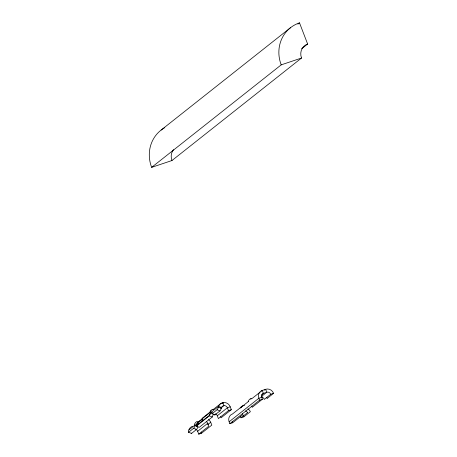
<?xml version="1.0" encoding="UTF-8"?>
<svg xmlns="http://www.w3.org/2000/svg" width="457" height="457" viewBox="0 0 457 457"><rect width="100%" height="100%" fill="white"/><g stroke="black" fill="none" stroke-linecap="round" stroke-linejoin="round"><path stroke-width="0.69" d="M196.293 426.175L197.19 423.028A6.695 5.655 39.6 0 1 197.253 422.879L211.163 411.54L210.803 412.157A6.695 6.541 83 0 0 210.723 412.323L209.363 415.83L196.293 426.175L199.206 427.346L212.277 417.007L213.419 413.996M192.534 426.301A6.392 5.958 51.7 0 0 188.907 429.911L188.65 430.7A2.285 0.428 -68.1 0 0 188.61 432.253L191.523 433.425L196.561 429.437A2.285 0.428 -68.1 0 0 197.892 426.867L194.979 425.69A2.285 0.428 -68.1 0 1 193.648 428.266L188.61 432.253M194.979 425.69L195.242 424.901L196.99 425.604M215.43 413.831A3.199 2.982 51.7 0 1 217.298 415.75L218.395 418.606L228.483 410.626L227.386 407.77A3.199 2.982 51.7 0 0 223.913 405.639L223.839 405.65A3.199 2.982 51.7 0 0 221.554 407.564L221.291 408.352A2.285 0.428 -68.1 0 1 219.96 410.929L214.921 414.91L212.014 413.739L217.046 409.752A2.285 0.428 -68.1 0 0 218.377 407.181L218.64 406.387A6.392 5.958 51.7 0 1 223.216 402.566L223.284 402.554A6.392 5.958 51.7 0 1 230.231 406.81L231.328 409.672L221.102 417.761L220.662 416.618M202.068 418.378L210.409 411.774L210.883 413.008M161.121 130.068L290.675 27.574M297.884 24.13L299.501 22.85L307.63 44.026A11.414 10.642 51.7 0 0 301.529 58.028L171.975 160.527L151.644 167.359A34.246 31.927 51.7 0 1 164.777 127.64M151.644 167.359L281.204 64.86L301.529 58.028M301.694 48.722L307.63 44.026M198.789 421.885L202.508 418.943M222.153 403.405L223.216 402.566L223.913 405.639L220.702 408.135M198.332 422.297L202.582 418.932M222.222 403.394L223.284 402.554M188.907 429.911L195.242 424.901M208.626 419.566L210.42 421.583L211.825 425.101L201.594 433.196L198.749 434.15L197.653 431.288L207.741 423.308A3.199 2.982 51.7 0 0 206.318 421.611M217.298 415.75L227.386 407.77L230.231 406.81M207.495 424.799L210.723 422.245M198.749 434.15L208.838 426.17L207.741 423.308M244.558 405.313L242.627 405.965L232.539 413.945A6.392 5.958 51.7 0 0 229.123 421.788L229.854 423.696L232.699 422.736L242.918 414.653L242.433 413.385M260.147 392.106L252.184 398.407A6.392 5.958 51.7 0 0 250.653 399.201M261.21 391.266L262.272 390.427L265.626 389.295A6.392 5.958 51.7 0 1 273.594 393.311L267.077 398.47A6.775 6.307 -86.9 0 0 266.682 397.413M240.148 408.072L248.408 401.537M264.546 390.152L265.626 389.295L266.762 392.26A3.199 2.982 51.7 0 1 270.75 394.271L273.594 393.311M261.815 394.648L263.409 393.391L266.762 392.26L261.358 396.539M229.123 421.788L258.856 398.264L261.701 397.31A3.199 2.982 51.7 0 1 263.409 393.391L262.272 390.427A6.392 5.958 51.7 0 0 258.856 398.264L259.587 400.172L229.854 423.696M261.701 397.31L262.432 399.218L252.213 407.301L251.727 406.027M240.239 416.601A3.199 2.982 51.7 0 1 241.016 417.789L247.534 412.631M270.75 394.271L264.232 399.429A3.342 3.108 -86.9 0 0 262.272 397.242L262.021 396.356A2.285 0.783 71.4 0 0 261.918 396.036M241.016 417.789L243.861 416.835L250.385 411.677A6.775 5.907 22 0 0 247.917 408.929M212.945 409.701L221.234 403.228M228.483 410.626L231.328 409.672M259.587 400.172L262.432 399.218M202.28 418.378L202.691 418.269M221.554 407.564L218.64 406.387L212.311 411.397L212.048 412.191A2.285 0.428 -68.1 0 0 212.014 413.739M218.377 407.181L221.291 408.352M217.046 409.752L219.96 410.929M211.985 412.631L210.803 412.157A6.535 6.489 -1.7 0 0 210.506 412.825L209.626 415.156L196.464 425.57L197.047 423.473A6.535 5.107 60.7 0 1 197.253 422.879L199.612 423.828M209.363 415.83L212.277 417.007M193.648 428.266L196.561 429.437M232.213 421.468L232.699 422.736M202.148 418.309L203.097 420.771M201.154 432.048L201.594 433.196M281.204 64.86A34.246 31.927 51.7 0 1 299.501 22.85M171.975 160.527A11.414 10.642 51.7 0 1 173.534 149.645M243.215 415.562A6.392 5.958 51.7 0 1 243.861 416.835M195.819 429.386A3.199 2.982 51.7 0 1 197.653 431.288M241.096 406.759A6.392 5.958 51.7 0 1 242.627 405.965M248.231 401.686A2.399 0.863 -44.9 0 1 249.151 399.846A2.399 0.863 -44.9 0 1 251.156 398.413M241.153 407.227A2.399 0.326 -59 0 1 241.445 406.701M245.575 410.883A3.342 2.913 22 0 1 247.528 412.637M210.329 411.797A2.239 1.085 -19.3 0 1 211.18 410.66M194.311 425.37A3.073 1.799 -58.1 0 1 195.653 422.468A3.073 1.799 -58.1 0 1 197.984 421.554M191.523 433.425A2.285 0.428 -68.1 0 1 191.272 433.047M209.917 412.157A3.073 1.719 -58.6 0 1 213.482 409.563M214.921 414.91A2.285 0.428 -68.1 0 1 214.67 414.625M262.358 397.356A3.428 0.394 -21 0 1 261.644 397.533"/></g></svg>
